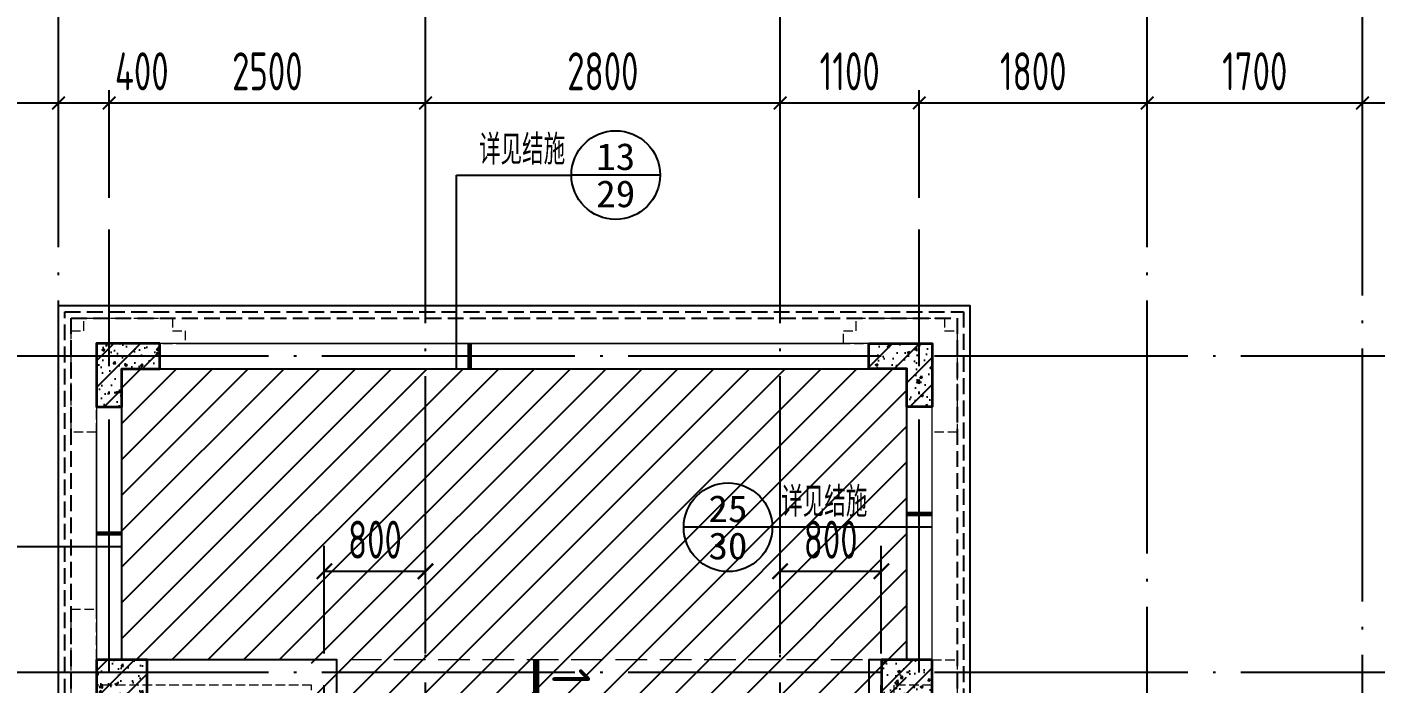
# Model space of a CAD drawing. Extents: x -1058961 to 23600, y -449123 to 2751847.
# Drawn here: x -324651 to -314002, y -39894 to -34710 of the extents above; entities that cross this region are included whole.
import ezdxf
from ezdxf.enums import TextEntityAlignment as Align

# ---------------------------------------------------------------- set-up
doc = ezdxf.new("R2010")
doc.units = 0
doc.header["$LTSCALE"] = 1000
for name, pattern in [('__DASH', [0.35, 0.25, -0.1]), ('DASH', [0.35, 0.25, -0.1]), ('DOTE', [2.42, 2, -0.2, 0.02, -0.2])]:
    doc.linetypes.add(name, pattern=pattern)
doc.layers.get('0').update_dxf_attribs({"linetype": 'CONTINUOUS'})
doc.layers.get('DEFPOINTS').update_dxf_attribs({"linetype": 'CONTINUOUS'})
for name, color, linetype in [('A-AXIS', 1, 'CONTINUOUS'), ('A-DOTE', 10, 'DOTE'), ('DIM_IDEN', 67, 'CONTINUOUS'), ('PUB_TEXT', 2, 'CONTINUOUS'), ('ROOF', 183, 'CONTINUOUS'), ('S-B板填充', 251, 'CONTINUOUS'), ('S-L主梁线', 4, 'DASH'), ('S-Q墙填充', 252, 'CONTINUOUS'), ('S-Q墙标注', 3, 'CONTINUOUS'), ('S-Y一般标注', 3, 'CONTINUOUS'), ('S-Z柱填充', 252, 'CONTINUOUS'), ('S-Z柱实线', 6, 'CONTINUOUS'), ('THICK', 6, 'CONTINUOUS')]:
    doc.layers.add(name, color=color, linetype=linetype)
doc.layers.add('平面-看线', color=45, linetype='CONTINUOUS', lineweight=15)
doc.styles.add('_TCH_AXIS', font='COMPLEX', dxfattribs={"bigfont": 'GBCBIG'})
doc.styles.add('_TCH_LABEL', font='simhei.ttf')
doc.styles.add('TSSD_DIMENSION', font='Tssdeng.shx', dxfattribs={"width": 0.7, "bigfont": 'tssdchn.shx'})
doc.styles.add('TSSD_Label', font='Tssdeng.shx', dxfattribs={"width": 0.7, "bigfont": 'hztxt.shx'})
doc.styles.add('TSSD_REIN', font='tssdeng.shx', dxfattribs={"width": 0.7, "height": 300, "bigfont": 'tssdchn.shx'})
doc.styles.add('结构文字', font='zstxt.shx', dxfattribs={"width": 0.7, "bigfont": 'zshz.shx'})
doc.dimstyles.new('STRUCK', dxfattribs={"dimtxt": 400, "dimasz": 121, "dimexe": 200, "dimexo": 150, "dimgap": 115, "dimtad": 1, "dimdec": 0, "dimdsep": 46, "dimtxsty": '结构文字', "dimblk": 'ARCHTICK', "dimcen": 400, "dimclrd": 3, "dimclre": 3, "dimclrt": 7, "dimadec": 0, "dimazin": 0, "dimtfac": 1, "dimtdec": 0, "dimtix": 1, "dimtmove": 2, "dimatfit": 3, "dimldrblk": '_DIMX', "dimfxl": 0, "dimtolj": 1, "dimtzin": 0, "dimarcsym": 0})
doc.dimstyles.new('TSSD_100_100', dxfattribs={"dimtxt": 300, "dimasz": 100, "dimexe": 100, "dimexo": 250, "dimgap": 100, "dimtad": 1, "dimdec": 0, "dimzin": 0, "dimdsep": 46, "dimtxsty": 'TSSD_DIMENSION', "dimblk": 'ARCHTICK', "dimcen": 0, "dimdle": 100, "dimclrt": 7, "dimadec": 0, "dimazin": 0, "dimtfac": 1, "dimtdec": 0, "dimtix": 1, "dimtmove": 2, "dimatfit": 3, "dimldrblk": 'ARCHTICK', "dimfxl": 0, "dimtolj": 1, "dimtzin": 0, "dimarcsym": 0})
pattern_1 = [(50, (46738.58, -83346.06), (215.17805, -18.82564), [22.5, -247.5]), (355, (46738.58, -83346.06), (-41.6254, 225.65764), [18, -198]), (100.4514, (46756.5, -83347.63), (173.55281, 206.83186), [19.12206, -210.34263]), (46.1842, (46738.58, -83286.06), (320.1723, -49.6557), [33.75, -371.25]), (96.6356, (46765.26, -83290.2), (280.3988, 292.23536), [28.6831, -315.5139]), (351.1842, (46738.58, -83286.06), (280.3986, 292.2356), [27, -297]), (21, (46768.58, -83301.06), (179.07212, -120.78567), [22.5, -247.5]), (326, (46768.58, -83301.06), (72.9946, 217.545), [18, -198]), (71.4514, (46783.5, -83311.13), (252.0668, 96.75915), [19.12206, -210.34263]), (37.5, (46738.58, -83346.06), (3.647957, 99.868156), [0, -195.6, 0, -201, 0, -198.75]), (7.5, (46738.58, -83346.06), (78.92086, 118.32351), [0, -114.6, 0, -191.1, 0, -75.75]), (327.5, (46671.68, -83346.06), (160.14673, -6.76646), [0, -75, 0, -234, 0, -310.5]), (317.5, (46641.68, -83346.06), (174.95585, 30.0315), [0, -97.5, 0, -155.4, 0, -220.5]), (45, (46738.58, -83346.06), (-106.06602, 106.06602), [])]

# ---------------------------------------------------------------- blocks, each defined once
blk = doc.blocks.new('_ArchTick')
at = {"color": 0, "linetype": 'ByBlock', "const_width": 0.15}
blk.add_lwpolyline([(-0.5, -0.5), (0.5, 0.5)], dxfattribs=at)
blk = doc.blocks.new('*D3128')
at = {"layer": 'DEFPOINTS', "color": 0}
for p in [(12800, 22100), (11100, 21100), (12800, 21100)]:
    blk.add_point(p, dxfattribs=at)
at = {"layer": 'S-Y一般标注', "color": 0, "lineweight": -2}
for p, q in [((11100, 21350), (11100, 22200)), ((12800, 21350), (12800, 22200)), ((11000, 22100), (12900, 22100))]:
    blk.add_line(p, q, dxfattribs=at)
at = {"layer": 'S-Y一般标注', "color": 0, "lineweight": -2, "xscale": 100, "yscale": 100, "zscale": 100, "rotation": 180}
blk.add_blockref('_ArchTick', (11100, 22100), dxfattribs=at)
at = {"layer": 'S-Y一般标注', "color": 0, "lineweight": -2, "xscale": 100, "yscale": 100, "zscale": 100}
blk.add_blockref('_ArchTick', (12800, 22100), dxfattribs=at)
at = {"layer": 'S-Y一般标注', "color": 7, "insert": (11950, 22350), "char_height": 300, "attachment_point": 5, "style": 'TSSD_DIMENSION'}
blk.add_mtext('\\A1;1700', dxfattribs=at)
blk = doc.blocks.new('*D3129')
at = {"layer": 'DEFPOINTS', "color": 0}
for p in [(13200, 22100), (12800, 21100), (13200, 21100)]:
    blk.add_point(p, dxfattribs=at)
at = {"layer": 'S-Y一般标注', "color": 0, "lineweight": -2}
for p, q in [((12800, 21350), (12800, 22200)), ((13200, 21350), (13200, 22200)), ((12700, 22100), (13300, 22100))]:
    blk.add_line(p, q, dxfattribs=at)
at = {"layer": 'S-Y一般标注', "color": 0, "lineweight": -2, "xscale": 100, "yscale": 100, "zscale": 100, "rotation": 180}
blk.add_blockref('_ArchTick', (12800, 22100), dxfattribs=at)
at = {"layer": 'S-Y一般标注', "color": 0, "lineweight": -2, "xscale": 100, "yscale": 100, "zscale": 100}
blk.add_blockref('_ArchTick', (13200, 22100), dxfattribs=at)
at = {"layer": 'S-Y一般标注', "color": 7, "insert": (13458, 22350), "char_height": 300, "attachment_point": 5, "style": 'TSSD_DIMENSION'}
blk.add_mtext('\\A1;400', dxfattribs=at)
blk = doc.blocks.new('*D3130')
at = {"layer": 'DEFPOINTS', "color": 0}
for p in [(18500, 22100), (15700, 21100), (18500, 21100)]:
    blk.add_point(p, dxfattribs=at)
at = {"layer": 'S-Y一般标注', "color": 0, "lineweight": -2}
for p, q in [((15700, 21350), (15700, 22200)), ((18500, 21350), (18500, 22200)), ((15600, 22100), (18600, 22100))]:
    blk.add_line(p, q, dxfattribs=at)
at = {"layer": 'S-Y一般标注', "color": 0, "lineweight": -2, "xscale": 100, "yscale": 100, "zscale": 100, "rotation": 180}
blk.add_blockref('_ArchTick', (15700, 22100), dxfattribs=at)
at = {"layer": 'S-Y一般标注', "color": 0, "lineweight": -2, "xscale": 100, "yscale": 100, "zscale": 100}
blk.add_blockref('_ArchTick', (18500, 22100), dxfattribs=at)
at = {"layer": 'S-Y一般标注', "color": 7, "insert": (17100, 22350), "char_height": 300, "attachment_point": 5, "style": 'TSSD_DIMENSION'}
blk.add_mtext('\\A1;2800', dxfattribs=at)
blk = doc.blocks.new('*D3131')
at = {"layer": 'DEFPOINTS', "color": 0}
for p in [(19600, 22100), (18500, 21100), (19600, 21100)]:
    blk.add_point(p, dxfattribs=at)
at = {"layer": 'S-Y一般标注', "color": 0, "lineweight": -2}
for p, q in [((18500, 21350), (18500, 22200)), ((19600, 21350), (19600, 22200)), ((18400, 22100), (19700, 22100))]:
    blk.add_line(p, q, dxfattribs=at)
at = {"layer": 'S-Y一般标注', "color": 0, "lineweight": -2, "xscale": 100, "yscale": 100, "zscale": 100, "rotation": 180}
blk.add_blockref('_ArchTick', (18500, 22100), dxfattribs=at)
at = {"layer": 'S-Y一般标注', "color": 0, "lineweight": -2, "xscale": 100, "yscale": 100, "zscale": 100}
blk.add_blockref('_ArchTick', (19600, 22100), dxfattribs=at)
at = {"layer": 'S-Y一般标注', "color": 7, "insert": (19050, 22350), "char_height": 300, "attachment_point": 5, "style": 'TSSD_DIMENSION'}
blk.add_mtext('\\A1;1100', dxfattribs=at)
blk = doc.blocks.new('*D3132')
at = {"layer": 'DEFPOINTS', "color": 0}
for p in [(23100, 22100), (21400, 21100), (23100, 21100)]:
    blk.add_point(p, dxfattribs=at)
at = {"layer": 'S-Y一般标注', "color": 0, "lineweight": -2}
for p, q in [((21400, 21350), (21400, 22200)), ((23100, 21350), (23100, 22200)), ((21300, 22100), (23200, 22100))]:
    blk.add_line(p, q, dxfattribs=at)
at = {"layer": 'S-Y一般标注', "color": 0, "lineweight": -2, "xscale": 100, "yscale": 100, "zscale": 100, "rotation": 180}
blk.add_blockref('_ArchTick', (21400, 22100), dxfattribs=at)
at = {"layer": 'S-Y一般标注', "color": 0, "lineweight": -2, "xscale": 100, "yscale": 100, "zscale": 100}
blk.add_blockref('_ArchTick', (23100, 22100), dxfattribs=at)
at = {"layer": 'S-Y一般标注', "color": 7, "insert": (22250, 22350), "char_height": 300, "attachment_point": 5, "style": 'TSSD_DIMENSION'}
blk.add_mtext('\\A1;1700', dxfattribs=at)
blk = doc.blocks.new('*D3133')
at = {"layer": 'DEFPOINTS', "color": 0}
for p in [(24900, 22100), (23100, 21100), (24900, 21100)]:
    blk.add_point(p, dxfattribs=at)
at = {"layer": 'S-Y一般标注', "color": 0, "lineweight": -2}
for p, q in [((23100, 21350), (23100, 22200)), ((24900, 21350), (24900, 22200)), ((23000, 22100), (25000, 22100))]:
    blk.add_line(p, q, dxfattribs=at)
at = {"layer": 'S-Y一般标注', "color": 0, "lineweight": -2, "xscale": 100, "yscale": 100, "zscale": 100, "rotation": 180}
blk.add_blockref('_ArchTick', (23100, 22100), dxfattribs=at)
at = {"layer": 'S-Y一般标注', "color": 0, "lineweight": -2, "xscale": 100, "yscale": 100, "zscale": 100}
blk.add_blockref('_ArchTick', (24900, 22100), dxfattribs=at)
at = {"layer": 'S-Y一般标注', "color": 7, "insert": (24000, 22350), "char_height": 300, "attachment_point": 5, "style": 'TSSD_DIMENSION'}
blk.add_mtext('\\A1;1800', dxfattribs=at)
blk = doc.blocks.new('*D3160')
at = {"layer": 'DEFPOINTS', "color": 0}
for p in [(15700, 22100), (13200, 21100), (15700, 21100)]:
    blk.add_point(p, dxfattribs=at)
at = {"layer": 'S-Y一般标注', "color": 0, "lineweight": -2}
for p, q in [((13200, 21350), (13200, 22200)), ((15700, 21350), (15700, 22200)), ((13100, 22100), (15800, 22100))]:
    blk.add_line(p, q, dxfattribs=at)
at = {"layer": 'S-Y一般标注', "color": 0, "lineweight": -2, "xscale": 100, "yscale": 100, "zscale": 100, "rotation": 180}
blk.add_blockref('_ArchTick', (13200, 22100), dxfattribs=at)
at = {"layer": 'S-Y一般标注', "color": 0, "lineweight": -2, "xscale": 100, "yscale": 100, "zscale": 100}
blk.add_blockref('_ArchTick', (15700, 22100), dxfattribs=at)
at = {"layer": 'S-Y一般标注', "color": 7, "insert": (14450, 22350), "char_height": 300, "attachment_point": 5, "style": 'TSSD_DIMENSION'}
blk.add_mtext('\\A1;2500', dxfattribs=at)
blk = doc.blocks.new('*D3161')
at = {"layer": 'DEFPOINTS', "color": 0}
for p in [(21400, 22100), (19600, 21100), (21400, 21100)]:
    blk.add_point(p, dxfattribs=at)
at = {"layer": 'S-Y一般标注', "color": 0, "lineweight": -2}
for p, q in [((19600, 21350), (19600, 22200)), ((21400, 21350), (21400, 22200)), ((19500, 22100), (21500, 22100))]:
    blk.add_line(p, q, dxfattribs=at)
at = {"layer": 'S-Y一般标注', "color": 0, "lineweight": -2, "xscale": 100, "yscale": 100, "zscale": 100, "rotation": 180}
blk.add_blockref('_ArchTick', (19600, 22100), dxfattribs=at)
at = {"layer": 'S-Y一般标注', "color": 0, "lineweight": -2, "xscale": 100, "yscale": 100, "zscale": 100}
blk.add_blockref('_ArchTick', (21400, 22100), dxfattribs=at)
at = {"layer": 'S-Y一般标注', "color": 7, "insert": (20500, 22350), "char_height": 300, "attachment_point": 5, "style": 'TSSD_DIMENSION'}
blk.add_mtext('\\A1;1800', dxfattribs=at)
blk = doc.blocks.new('20210729.03492876')
at = {"layer": 'ROOF', "ltscale": 0.8}
for points in [[(10500, 13200), (8500, 13200), (8500, 16500), (15700, 16500), (15700, 12900), (15100, 12900)], [(10700, 13250), (10700, 13700), (9000, 13700), (9000, 16000), (15200, 16000), (15200, 13700), (14900, 13700), (14900, 13250)]]:
    blk.add_lwpolyline(points, dxfattribs=at)
at = {"layer": 'ROOF', "linetype": '__DASH', "ltscale": 0.5}
for points in [[(10500, 13250), (8550, 13250), (8550, 16450), (15650, 16450), (15650, 12950), (15100, 12950)], [(10500, 13300), (8600, 13300), (8600, 16400), (15600, 16400), (15600, 13000), (15100, 13000)]]:
    blk.add_lwpolyline(points, dxfattribs=at)
at = {"layer": '平面-看线', "linetype": 'DASH', "ltscale": 0.3}
for points in [[(8600, 13300), (8600, 14100), (8800, 14100), (8800, 15500), (8600, 15500), (8600, 16300), (8700, 16300), (8700, 16400), (8990, 16400), (8990, 16400), (9110, 16400), (9110, 16400), (9400, 16400), (9400, 16300), (9500, 16300), (9500, 16200), (14700, 16200), (14700, 16300), (14800, 16300), (14800, 16400), (15090, 16400), (15090, 16400), (15210, 16400), (15210, 16400), (15500, 16400), (15500, 16300), (15600, 16300), (15600, 15500), (15400, 15500), (15400, 13700), (15600, 13700), (15600, 13000)], [(10500, 13250), (10500, 13500), (8800, 13500), (8800, 16200), (15400, 16200), (15400, 13500), (15100, 13500), (15100, 13250)]]:
    blk.add_lwpolyline(points, dxfattribs=at)
blk = doc.blocks.new('20210807.15313138')
at = {"layer": 'S-Z柱填充'}
h = blk.add_hatch(dxfattribs=at)
h.set_pattern_fill('ARMORED', color=256, scale=30, style=0)
h.set_pattern_definition(pattern_1)
h.paths.add_polyline_path([(70016, 72540), (69516, 72540), (69516, 72040), (69716, 72040), (69716, 72340), (70016, 72340)])
h = blk.add_hatch(dxfattribs=at)
h.set_pattern_fill('ARMORED', color=256, scale=30, style=0)
h.set_pattern_definition(pattern_1)
h.paths.add_polyline_path([(75616, 72540), (76116, 72540), (76116, 72040), (75916, 72040), (75916, 72340), (75616, 72340)])
h = blk.add_hatch(dxfattribs=at)
h.set_pattern_fill('ARMORED', color=256, scale=30, style=0)
h.set_pattern_definition([(50, (-309892.94, 38050.78), (215.178055, -18.82564), [22.5, -247.5]), (355, (-309892.94, 38050.78), (-41.6254, 225.65764), [18, -198]), (100.4514, (-309875.01, 38049.21), (173.55281, 206.83186), [19.12206, -210.34263]), (46.1842, (-309892.94, 38110.78), (320.17231, -49.6557), [33.75, -371.25]), (96.6356, (-309866.26, 38106.65), (280.3988, 292.23536), [28.6831, -315.5139]), (351.1842, (-309892.94, 38110.8), (280.39858, 292.23558), [27, -297]), (21, (-309862.94, 38095.78), (179.072116, -120.78567), [22.5, -247.5]), (326, (-309862.94, 38095.78), (72.9946, 217.54501), [18, -198]), (71.4514, (-309848.02, 38085.72), (252.06679, 96.75915), [19.12206, -210.34263]), (37.5, (-309892.945, 38050.78), (3.647957, 99.868156), [0, -195.6, 0, -201, 0, -198.75]), (7.5, (-309892.94, 38050.78), (78.92086, 118.323514), [0, -114.6, 0, -191.1, 0, -75.75]), (327.5, (-309959.845, 38050.78), (160.146731, -6.766462), [0, -75, 0, -234, 0, -310.5]), (317.5, (-309989.84, 38050.78), (174.95585, 30.031495), [0, -97.5, 0, -155.4, 0, -220.5]), (45, (-309892.94, 38050.78), (-106.06602, 106.06602), [])])
h.paths.add_polyline_path([(69916, 70040), (69516, 70040), (69516, 69640), (69916, 69640)])
h = blk.add_hatch(dxfattribs=at)
h.set_pattern_fill('ARMORED', color=256, scale=30, style=0)
h.set_pattern_definition([(50, (-309892.94, 38050.78), (215.178055, -18.82564), [22.5, -247.5]), (355, (-309892.94, 38050.78), (-41.6254, 225.65764), [18, -198]), (100.4514, (-309875.01, 38049.21), (173.55281, 206.83186), [19.12206, -210.34263]), (46.1842, (-309892.94, 38110.78), (320.17231, -49.6557), [33.75, -371.25]), (96.6356, (-309866.26, 38106.64), (280.3988, 292.23536), [28.6831, -315.5139]), (351.1842, (-309892.94, 38110.78), (280.39858, 292.23558), [27, -297]), (21, (-309862.94, 38095.78), (179.072116, -120.78567), [22.5, -247.5]), (326, (-309862.94, 38095.78), (72.9946, 217.54501), [18, -198]), (71.4514, (-309848.02, 38085.71), (252.06679, 96.75915), [19.12206, -210.34263]), (37.5, (-309892.945, 38050.78), (3.647957, 99.868156), [0, -195.6, 0, -201, 0, -198.75]), (7.5, (-309892.94, 38050.78), (78.92086, 118.323514), [0, -114.6, 0, -191.1, 0, -75.75]), (327.5, (-309959.845, 38050.78), (160.146731, -6.766462), [0, -75, 0, -234, 0, -310.5]), (317.5, (-309989.84, 38050.78), (174.95585, 30.031495), [0, -97.5, 0, -155.4, 0, -220.5]), (45, (-309892.94, 38050.78), (-106.06602, 106.06602), [])])
h.paths.add_polyline_path([(76116, 70040), (75716, 70040), (75716, 69640), (76116, 69640)])
at = {"layer": 'S-L主梁线', "linetype": 'ByBlock', "lineweight": 18}
for p, q in [((75616, 72540), (70016, 72540)), ((69516, 72040), (69516, 70040)), ((76116, 70040), (76116, 72040))]:
    blk.add_line(p, q, dxfattribs=at)
at = {"layer": 'S-L主梁线', "linetype": 'DASH', "lineweight": 18}
for p, q in [((70016, 72340), (75616, 72340)), ((69716, 70040), (69716, 72040)), ((75916, 72040), (75916, 70040)), ((71315, 70040), (69916, 70040)), ((72116, 70040), (71315, 70040)), ((74915, 70040), (72116, 70040)), ((75916, 70040), (74915, 70040))]:
    blk.add_line(p, q, dxfattribs=at)
at = {"layer": 'S-Z柱实线', "lineweight": 35}
for points in [[(70016, 72540), (69516, 72540), (69516, 72040), (69716, 72040), (69716, 72340), (70016, 72340), (70016, 72540)], [(75616, 72540), (76116, 72540), (76116, 72040), (75916, 72040), (75916, 72340), (75616, 72340), (75616, 72540)]]:
    blk.add_lwpolyline(points, dxfattribs=at)
for points in [[(69916, 70040), (69516, 70040), (69516, 69640), (69916, 69640)], [(76116, 70040), (75716, 70040), (75716, 69640), (76116, 69640)]]:
    blk.add_lwpolyline(points, close=True, dxfattribs=at)
blk = doc.blocks.new('*D2747')
at = {"layer": 'DEFPOINTS', "color": 0}
for p in [(-321502, -39011), (-322302, -39811), (-321502, -39811)]:
    blk.add_point(p, dxfattribs=at)
at = {"layer": 'S-Q墙标注', "color": 3, "lineweight": -2}
for p, q in [((-322302, -39661), (-322302, -38811)), ((-321502, -39661), (-321502, -38811)), ((-322302, -39011), (-321502, -39011))]:
    blk.add_line(p, q, dxfattribs=at)
at = {"layer": 'S-Q墙标注', "color": 3, "lineweight": -2, "xscale": 121, "yscale": 121, "zscale": 121, "rotation": 180}
blk.add_blockref('_ArchTick', (-322302, -39011), dxfattribs=at)
at = {"layer": 'S-Q墙标注', "color": 3, "lineweight": -2, "xscale": 121, "yscale": 121, "zscale": 121}
blk.add_blockref('_ArchTick', (-321502, -39011), dxfattribs=at)
at = {"layer": 'S-Q墙标注', "color": 7, "insert": (-321902, -38761), "char_height": 300, "attachment_point": 5, "style": 'TSSD_REIN'}
blk.add_mtext('\\A1;800', dxfattribs=at)
blk = doc.blocks.new('_DIMX')
blk.add_line((-150, 0), (150, 0))
at = {"const_width": 50}
blk.add_lwpolyline([(-70, -70), (70, 70)], dxfattribs=at)
blk = doc.blocks.new('*D2748')
at = {"layer": 'DEFPOINTS', "color": 0}
for p in [(-317902, -39011), (-318702, -39811), (-317902, -39811)]:
    blk.add_point(p, dxfattribs=at)
at = {"layer": 'S-Q墙标注', "color": 3, "lineweight": -2}
for p, q in [((-318702, -39661), (-318702, -38811)), ((-317902, -39661), (-317902, -38811)), ((-318702, -39011), (-317902, -39011))]:
    blk.add_line(p, q, dxfattribs=at)
at = {"layer": 'S-Q墙标注', "color": 3, "lineweight": -2, "xscale": 121, "yscale": 121, "zscale": 121, "rotation": 180}
blk.add_blockref('_ArchTick', (-318702, -39011), dxfattribs=at)
at = {"layer": 'S-Q墙标注', "color": 3, "lineweight": -2, "xscale": 121, "yscale": 121, "zscale": 121}
blk.add_blockref('_ArchTick', (-317902, -39011), dxfattribs=at)
at = {"layer": 'S-Q墙标注', "color": 7, "insert": (-318302, -38761), "char_height": 300, "attachment_point": 5, "style": 'TSSD_REIN'}
blk.add_mtext('\\A1;800', dxfattribs=at)
blk = doc.blocks.new('20210811.10154474')
at = {"layer": 'DIM_IDEN'}
for p, q in [((11690, 18335), (12599, 18335)), ((11690, 16805), (11690, 18335)), ((13299, 18335), (12599, 18335)), ((14186, 15552), (13486, 15552)), ((15030, 15552), (14186, 15552)), ((15447, 15552), (15030, 15552)), ((8321, 15398), (7552, 15398)), ((9047, 15398), (8321, 15398))]:
    blk.add_line(p, q, dxfattribs=at)
at = {"layer": 'DIM_IDEN', "const_width": 35}
for points in [[(11795, 16805), (11795, 17005)], [(15447, 15657), (15247, 15657)], [(9047, 15503), (8847, 15503)]]:
    blk.add_lwpolyline(points, dxfattribs=at)
at = {"layer": 'DIM_IDEN'}
for centre in [(12949, 18335), (13836, 15552)]:
    blk.add_circle(centre, 350, dxfattribs=at)
at = {"layer": 'PUB_TEXT', "style": '_TCH_AXIS'}
for p in [(11869, 18418), (14256, 15635)]:
    blk.add_text('详见结施', height=236.3, dxfattribs=at).set_placement(p)
at = {"layer": 'PUB_TEXT', "style": '_TCH_LABEL'}
for s, height, width, p, p2 in [('13', 212.7, 1.00565, (12795, 18375), (13103, 18375)), ('29', 212.7, 1.00565, (12795, 18081), (13103, 18081)), ('25', 212.3, 1.011364, (13681, 15593), (13990, 15593)), ('30', 212.7, 1.00565, (13682, 15299), (13989, 15299))]:
    blk.add_text(s, height=height, dxfattribs=dict(at, width=width)).set_placement(p, p2, align=Align.FIT)
blk = doc.blocks.new('20210726.16350016')
at = {"layer": 'A-AXIS'}
for p, q in [((12800, 21100), (12800, 23900)), ((15700, 21100), (15700, 23900)), ((18500, 21100), (18500, 23900)), ((21400, 21100), (21400, 23900)), ((23100, 21100), (23100, 23900))]:
    blk.add_line(p, q, dxfattribs=at)
at = {"layer": 'A-DOTE'}
for p, q in [((12800, 13700), (12800, 21100)), ((13200, 17600), (13200, 21100)), ((15700, 13100.3), (15700, 21100)), ((18500, 13100.3), (18500, 21100)), ((19600, 17600), (19600, 21100)), ((21400, 13700), (21400, 21100)), ((23100, 10900), (23100, 21100)), ((55600, 20100), (3600, 20100)), ((55600, 17600), (3600, 17600)), ((14900, 15500), (14900, 17600)), ((19300, 15500), (19300, 17600))]:
    blk.add_line(p, q, dxfattribs=at)
at = {"layer": 'S-Y一般标注'}
for base, p1, p2, picture, middle in [((12800, 22100), (11100, 21100), (12800, 21100), '*D3128', (11950, 22350)), ((15700, 22100), (13200, 21100), (15700, 21100), '*D3160', (14450, 22350)), ((18500, 22100), (15700, 21100), (18500, 21100), '*D3130', (17100, 22350)), ((19600, 22100), (18500, 21100), (19600, 21100), '*D3131', (19050, 22350)), ((21400, 22100), (19600, 21100), (21400, 21100), '*D3161', (20500, 22350)), ((23100, 22100), (21400, 21100), (23100, 21100), '*D3132', (22250, 22350)), ((24900, 22100), (23100, 21100), (24900, 21100), '*D3133', (24000, 22350))]:
    dim = blk.add_linear_dim(base=base, p1=p1, p2=p2, dimstyle='TSSD_100_100', dxfattribs=at)
    dim.commit()
    dim.dimension.update_dxf_attribs({"geometry": picture, "text_midpoint": middle})
dim = blk.add_linear_dim(base=(13200, 22100), p1=(12800, 21100), p2=(13200, 21100), dimstyle='TSSD_100_100', dxfattribs=at)
dim.commit()
dim.dimension.update_dxf_attribs({"geometry": '*D3129', "text_midpoint": (13458.1, 22350), "dimtype": 160})

msp = doc.modelspace()

# ---------------------------------------------------------------- hatches: boundary and pattern name
at = {"layer": 'S-B板填充'}
h = msp.add_hatch(dxfattribs=at)
h.set_pattern_fill('METAL', color=256, scale=50, style=0)
h.set_pattern_definition([(45, (-234868.08, -192054.6), (-141.42136, 141.42136), [])])
edge = h.paths.add_edge_path()
edge.add_line((-322402.02, -40160.84), (-317702.02, -40160.61))
edge.add_line((-317702.02, -40160.61), (-317702.02, -39710.59))
edge.add_line((-317702.02, -39710.59), (-317702.02, -39510.73))
edge.add_line((-317702.02, -39510.73), (-317702.03, -37410.73))
edge.add_line((-317702.03, -37410.73), (-323902.01, -37410.73))
edge.add_line((-323902.01, -37410.73), (-323902.02, -39710.72))
edge.add_line((-323902.02, -39710.72), (-322402.04, -39710.73))
edge.add_line((-322402.04, -39710.73), (-322402.02, -40160.73))

# ---------------------------------------------------------------- linework, layer by layer
at = {"layer": 'THICK', "const_width": 50}
msp.add_lwpolyline([(-320628.04, -40005.6), (-320628.04, -39705.6)], dxfattribs=at)

# ---------------------------------------------------------------- block references
msp.add_blockref('20210729.03492876', (-332902.02, -53410.73))
at = {"layer": 'A-DOTE'}
msp.add_blockref('20210726.16350016', (-337202.02, -57410.77), dxfattribs=at)
at = {"layer": 'PUB_TEXT'}
msp.add_blockref('20210811.10154474', (-332949.1, -54215.35), dxfattribs=at)
at = {"layer": 'S-Q墙填充'}
msp.add_blockref('20210807.15313138', (-393617.66, -109750.27), dxfattribs=at)

# ---------------------------------------------------------------- texts
at = {"layer": 'THICK', "style": 'TSSD_Label'}
msp.add_text('1', height=300, rotation=270, dxfattribs=at).set_placement((-320503.04, -39774.84))

# ---------------------------------------------------------------- dimensions: what is measured, and where the dimension line sits
at = {"layer": 'S-Q墙标注'}
for base, p1, p2, picture, middle in [((-321502.02, -39010.73), (-322302.02, -39810.73), (-321502.02, -39810.73), '*D2747', (-321902.02, -38760.73)), ((-317902.02, -39010.73), (-318702.02, -39810.73), (-317902.02, -39810.73), '*D2748', (-318302.02, -38760.73))]:
    dim = msp.add_linear_dim(base=base, p1=p1, p2=p2, dimstyle='STRUCK', override={"dimtxt": 300, "dimgap": 100, "dimtxsty": 'TSSD_REIN'}, dxfattribs=at)
    dim.commit()
    dim.dimension.update_dxf_attribs({"geometry": picture, "text_midpoint": middle})

doc.saveas('drawing.dxf')
